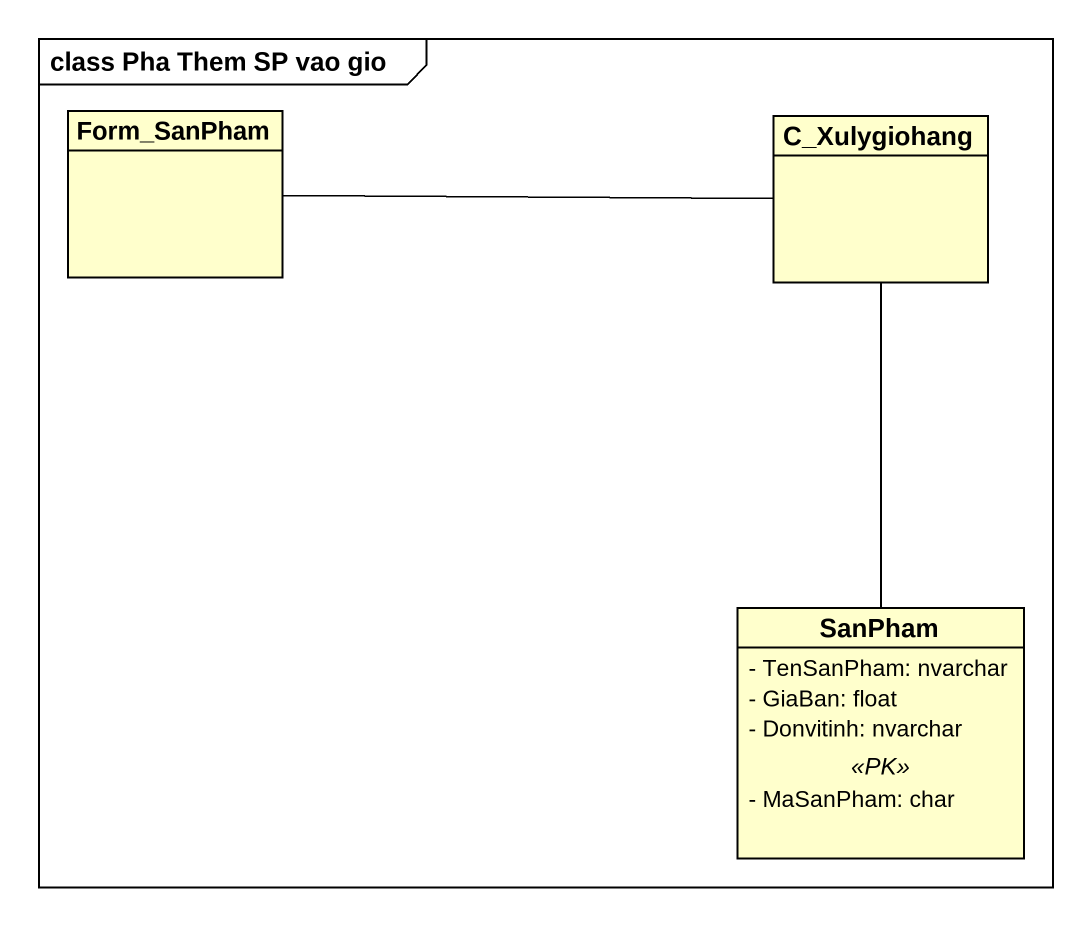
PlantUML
@startuml
mainframe class Pha Them SP vao gio
hide circle
hide empty members
skinparam classAttributeIconSize 0
class Form_SanPham
class C_Xulygiohang
class SanPham {
  - TenSanPham: nvarchar
  - GiaBan: float
  - Donvitinh: nvarchar
  .. <<PK>> ..
  - MaSanPham: char
}
Form_SanPham -right- C_Xulygiohang
C_Xulygiohang -- SanPham
@enduml
